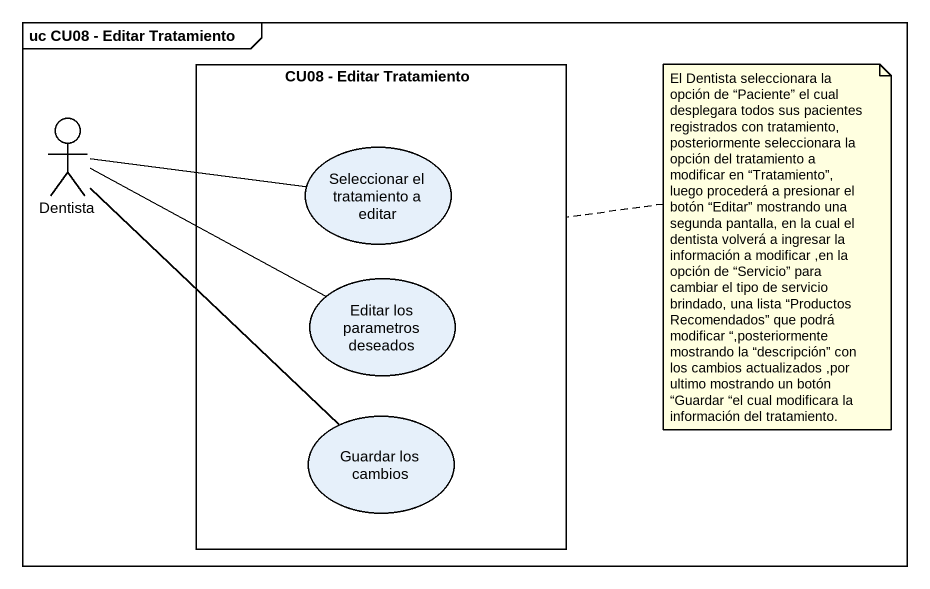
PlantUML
@startuml
mainframe uc CU08 - Editar Tratamiento
rectangle "CU08 - Editar Tratamiento" as CU08_Editar_Tratamiento {
  usecase "Seleccionar el tratamiento a editar" as Seleccionar_el_tratamiento
  usecase "Editar los parametros deseados" as Editar_los_parametros
  usecase "Guardar los cambios" as Guardar_los_cambios
}
actor Dentista
Dentista -right- Seleccionar_el_tratamiento
Dentista -right- Editar_los_parametros
Dentista -- Guardar_los_cambios
note right of CU08_Editar_Tratamiento : El Dentista seleccionara la opción de “Paciente” el cual desplegara todos sus pacientes registrados con tratamiento, posteriormente seleccionara la opción del tratamiento a modificar en “Tratamiento”, luego procederá a presionar el botón “Editar” mostrando una segunda pantalla, en la cual el dentista volverá a ingresar la información a modificar ,en la opción de “Servicio” para cambiar el tipo de servicio brindado, una lista “Productos Recomendados” que podrá modificar “,posteriormente mostrando la “descripción” con los cambios actualizados ,por ultimo mostrando un botón “Guardar “el cual modificara la información del tratamiento.
@enduml
